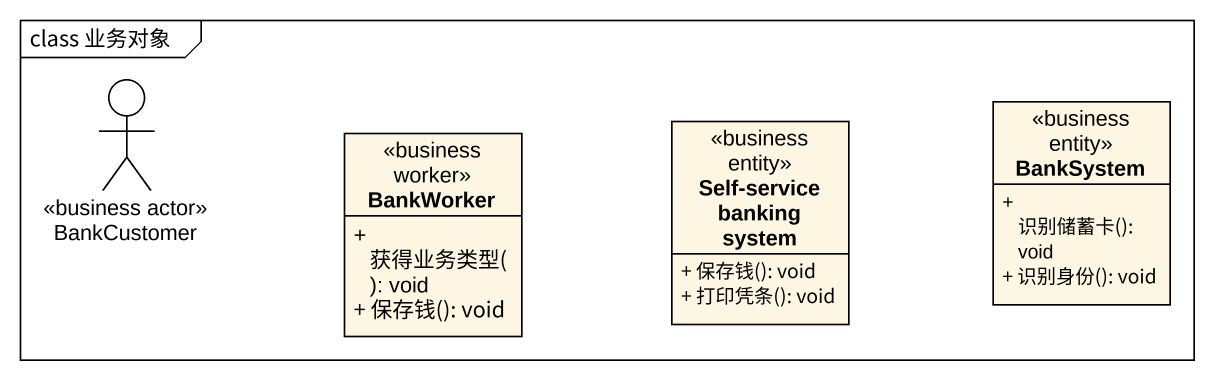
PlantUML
@startuml
mainframe class 业务对象
allowmixing
hide circle
hide empty members
skinparam classAttributeIconSize 0
actor BankCustomer <<business actor>>
class BankWorker <<business worker>> {
  + 获得业务类型(): void
  + 保存钱(): void
}
class "Self-service banking system" as Self_service_banking_system <<business entity>> {
  + 保存钱(): void
  + 打印凭条(): void
}
class BankSystem <<business entity>> {
  + 识别储蓄卡(): void
  + 识别身份(): void
}
@enduml
